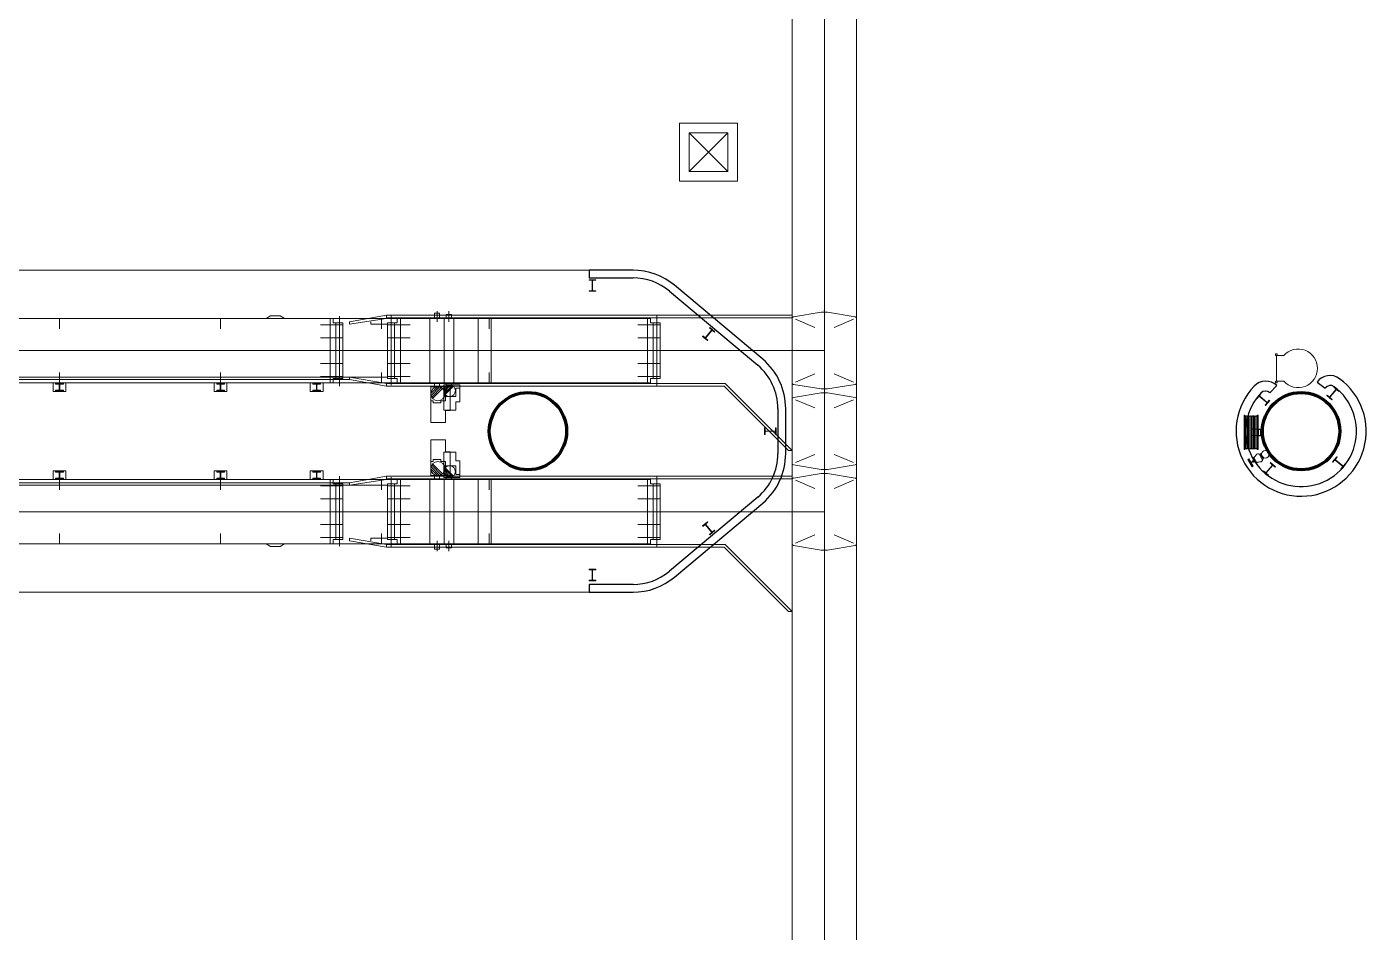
# Model space of a CAD drawing. Header units: metres. Extents: x 1807 to 3745, y 842 to 1968.
# Drawn here: x 3502.22 to 3523.01, y 1492.22 to 1506.28 of the extents above; entities that cross this region are included whole.
import ezdxf

# ---------------------------------------------------------------- set-up
doc = ezdxf.new("R2010")
doc.units = ezdxf.units.M
doc.header["$MEASUREMENT"] = 0
doc.linetypes.add('DGN1', pattern=[7.299439, 0, -7.299439])
doc.layers.add('Level 1', color=7, linetype='Continuous', lineweight=0)

msp = doc.modelspace()

# ---------------------------------------------------------------- linework, layer by layer
at = {"layer": 'Level 1', "color": 7, "linetype": 'Continuous', "lineweight": 0}
for p, q in [((3514.1, 1578.518), (3514.1, 1447.9)), ((3515.1, 1578.518), (3515.1, 1447.9)), ((3512.35, 1504.781), (3513.25, 1504.781)), ((3512.35, 1503.88), (3512.35, 1504.781)), ((3513.25, 1504.781), (3513.25, 1503.88)), ((3512.5, 1504.63), (3513.1, 1504.031)), ((3513.1, 1504.63), (3512.5, 1504.031)), ((3513.25, 1503.88), (3512.35, 1503.88)), ((3486.27, 1502.5), (3511.63, 1502.5)), ((3512.273, 1502.266), (3513.643, 1501.116)), ((3514.599, 1501.874), (3514.601, 1501.876)), ((3514.601, 1501.874), (3514.599, 1501.876)), ((3511.853, 1501.75), (3486.047, 1501.75)), ((3502.728, 1501.75), (3502.728, 1501.59)), ((3505.228, 1501.75), (3505.228, 1501.59)), ((3506.003, 1501.79), (3505.934, 1501.75)), ((3506.003, 1501.79), (3506.153, 1501.79)), ((3506.223, 1501.75), (3506.153, 1501.79)), ((3507.128, 1501.65), (3506.778, 1501.65)), ((3506.978, 1501.75), (3506.928, 1501.75)), ((3506.978, 1501.68), (3506.978, 1501.75)), ((3507.128, 1501.68), (3506.978, 1501.68)), ((3507.128, 1500.82), (3507.128, 1501.68)), ((3507.803, 1501.8), (3507.228, 1501.7)), ((3507.228, 1501.66), (3507.803, 1501.75)), ((3507.228, 1501.7), (3507.228, 1501.66)), ((3507.559, 1501.7), (3507.559, 1501.66)), ((3507.818, 1501.66), (3507.559, 1501.66)), ((3507.728, 1501.75), (3507.728, 1501.59)), ((3512, 1501.8), (3507.803, 1501.8)), ((3507.803, 1501.8), (3507.803, 1501.75)), ((3512, 1501.76), (3507.803, 1501.76)), ((3507.819, 1501.68), (3507.819, 1500.82)), ((3507.819, 1501.68), (3507.969, 1501.68)), ((3507.819, 1501.65), (3508.169, 1501.65)), ((3507.968, 1501.75), (3508.018, 1501.75)), ((3507.969, 1501.68), (3507.969, 1501.75)), ((3508.688, 1501.76), (3508.488, 1501.76)), ((3508.548, 1501.83), (3508.548, 1501.76)), ((3508.628, 1501.83), (3508.548, 1501.83)), ((3508.628, 1501.83), (3508.628, 1501.76)), ((3508.847, 1501.76), (3508.697, 1501.76)), ((3508.812, 1501.81), (3508.732, 1501.81)), ((3508.732, 1501.81), (3508.732, 1501.76)), ((3508.812, 1501.81), (3508.812, 1501.76)), ((3509.4, 1501.75), (3509.4, 1501.59)), ((3512.053, 1501.65), (3511.703, 1501.65)), ((3511.903, 1501.75), (3511.853, 1501.75)), ((3511.903, 1501.68), (3511.903, 1501.75)), ((3512.053, 1501.68), (3511.903, 1501.68)), ((3512, 1501.8), (3512.72, 1501.8)), ((3512, 1501.8), (3512, 1500.7)), ((3512, 1501.76), (3512.72, 1501.76)), ((3512.053, 1500.82), (3512.053, 1501.68)), ((3512.72, 1501.8), (3514.1, 1501.8)), ((3512.72, 1501.76), (3514.1, 1501.76)), ((3514.1, 1500.751), (3514.1, 1501.749)), ((3514.55, 1501.845), (3514.121, 1501.773)), ((3514.15, 1501.738), (3514.45, 1501.611)), ((3514.65, 1501.845), (3514.55, 1501.845)), ((3514.65, 1501.845), (3515.079, 1501.773)), ((3515.05, 1501.738), (3514.75, 1501.611)), ((3515.1, 1500.751), (3515.1, 1501.749)), ((3515.1, 1500.751), (3515.1, 1501.749)), ((3507.128, 1501.45), (3506.778, 1501.45)), ((3507.819, 1501.45), (3508.169, 1501.45)), ((3512.053, 1501.45), (3511.703, 1501.45)), ((3507.128, 1501.25), (3506.778, 1501.25)), ((3507.819, 1501.25), (3508.169, 1501.25)), ((3512.053, 1501.25), (3511.703, 1501.25)), ((3512.721, 1501.249), (3512.719, 1501.251)), ((3512.721, 1501.251), (3512.719, 1501.249)), ((3514.601, 1501.249), (3514.599, 1501.251)), ((3514.601, 1501.251), (3514.599, 1501.249)), ((3514.599, 1501.249), (3514.601, 1501.251)), ((3514.601, 1501.249), (3514.599, 1501.251)), ((3507.128, 1501.05), (3506.778, 1501.05)), ((3507.819, 1501.05), (3508.169, 1501.05)), ((3512.053, 1501.05), (3511.703, 1501.05)), ((3507.818, 1500.84), (3488.228, 1500.84)), ((3502.728, 1500.91), (3502.728, 1500.75)), ((3505.228, 1500.91), (3505.228, 1500.75)), ((3507.128, 1500.85), (3506.778, 1500.85)), ((3507.128, 1500.82), (3506.978, 1500.82)), ((3506.978, 1500.82), (3506.978, 1500.75)), ((3507.228, 1500.84), (3507.228, 1500.8)), ((3507.803, 1500.74), (3507.228, 1500.84)), ((3507.728, 1500.91), (3507.728, 1500.75)), ((3507.819, 1500.85), (3508.169, 1500.85)), ((3507.819, 1500.82), (3507.969, 1500.82)), ((3507.969, 1500.82), (3507.969, 1500.75)), ((3509.4, 1500.91), (3509.4, 1500.75)), ((3512.053, 1500.85), (3511.703, 1500.85)), ((3512.053, 1500.82), (3511.903, 1500.82)), ((3511.903, 1500.82), (3511.903, 1500.75)), ((3514.15, 1500.762), (3514.45, 1500.889)), ((3515.05, 1500.762), (3514.75, 1500.889)), ((3511.853, 1500.75), (3486.047, 1500.75)), ((3507.228, 1500.8), (3488.228, 1500.8)), ((3502.628, 1500.616), (3502.628, 1500.75)), ((3502.628, 1500.75), (3502.828, 1500.75)), ((3502.628, 1500.616), (3502.828, 1500.616)), ((3502.668, 1500.74), (3502.788, 1500.74)), ((3502.668, 1500.74), (3502.668, 1500.73)), ((3502.668, 1500.73), (3502.723, 1500.73)), ((3502.668, 1500.636), (3502.668, 1500.626)), ((3502.668, 1500.636), (3502.723, 1500.636)), ((3502.668, 1500.626), (3502.788, 1500.626)), ((3502.688, 1500.75), (3502.688, 1500.74)), ((3502.723, 1500.73), (3502.723, 1500.636)), ((3502.733, 1500.73), (3502.788, 1500.73)), ((3502.733, 1500.73), (3502.733, 1500.636)), ((3502.733, 1500.636), (3502.788, 1500.636)), ((3502.768, 1500.75), (3502.768, 1500.74)), ((3502.788, 1500.74), (3502.788, 1500.73)), ((3502.788, 1500.636), (3502.788, 1500.626)), ((3502.828, 1500.616), (3502.828, 1500.75)), ((3505.128, 1500.616), (3505.128, 1500.75)), ((3505.128, 1500.75), (3505.328, 1500.75)), ((3505.128, 1500.616), (3505.328, 1500.616)), ((3505.168, 1500.74), (3505.288, 1500.74)), ((3505.168, 1500.74), (3505.168, 1500.73)), ((3505.168, 1500.73), (3505.223, 1500.73)), ((3505.168, 1500.636), (3505.168, 1500.626)), ((3505.168, 1500.636), (3505.223, 1500.636)), ((3505.168, 1500.626), (3505.288, 1500.626)), ((3505.188, 1500.75), (3505.188, 1500.74)), ((3505.223, 1500.73), (3505.223, 1500.636)), ((3505.233, 1500.73), (3505.288, 1500.73)), ((3505.233, 1500.73), (3505.233, 1500.636)), ((3505.233, 1500.636), (3505.288, 1500.636)), ((3505.268, 1500.75), (3505.268, 1500.74)), ((3505.288, 1500.74), (3505.288, 1500.73)), ((3505.288, 1500.636), (3505.288, 1500.626)), ((3505.328, 1500.616), (3505.328, 1500.75)), ((3506.62, 1500.616), (3506.62, 1500.75)), ((3506.62, 1500.75), (3506.82, 1500.75)), ((3506.62, 1500.616), (3506.82, 1500.616)), ((3506.66, 1500.74), (3506.78, 1500.74)), ((3506.66, 1500.74), (3506.66, 1500.73)), ((3506.66, 1500.73), (3506.715, 1500.73)), ((3506.66, 1500.636), (3506.66, 1500.626)), ((3506.66, 1500.636), (3506.715, 1500.636)), ((3506.66, 1500.626), (3506.78, 1500.626)), ((3506.68, 1500.75), (3506.68, 1500.74)), ((3506.715, 1500.73), (3506.715, 1500.636)), ((3506.725, 1500.73), (3506.78, 1500.73)), ((3506.725, 1500.73), (3506.725, 1500.636)), ((3506.725, 1500.636), (3506.78, 1500.636)), ((3506.76, 1500.75), (3506.76, 1500.74)), ((3506.78, 1500.74), (3506.78, 1500.73)), ((3506.78, 1500.636), (3506.78, 1500.626)), ((3506.82, 1500.616), (3506.82, 1500.75)), ((3506.978, 1500.75), (3506.928, 1500.75)), ((3507.228, 1500.8), (3507.803, 1500.7)), ((3512, 1500.74), (3507.803, 1500.74)), ((3507.803, 1500.74), (3507.803, 1500.7)), ((3512, 1500.7), (3507.803, 1500.7)), ((3507.968, 1500.75), (3508.018, 1500.75)), ((3508.688, 1500.74), (3508.488, 1500.74)), ((3508.492, 1500.69), (3508.492, 1500.472)), ((3508.492, 1500.69), (3508.792, 1500.69)), ((3508.493, 1500.587), (3508.596, 1500.69)), ((3508.496, 1500.554), (3508.628, 1500.687)), ((3508.506, 1500.529), (3508.654, 1500.677)), ((3508.52, 1500.508), (3508.675, 1500.662)), ((3508.548, 1500.74), (3508.548, 1500.69)), ((3508.628, 1500.74), (3508.628, 1500.69)), ((3508.692, 1500.72), (3508.692, 1500.538)), ((3508.692, 1500.72), (3508.942, 1500.72)), ((3508.692, 1500.633), (3508.779, 1500.72)), ((3508.695, 1500.607), (3508.805, 1500.717)), ((3508.847, 1500.74), (3508.697, 1500.74)), ((3508.703, 1500.585), (3508.827, 1500.709)), ((3508.715, 1500.568), (3508.844, 1500.697)), ((3508.72, 1500.63), (3508.792, 1500.63)), ((3508.72, 1500.63), (3508.72, 1500.472)), ((3508.732, 1500.74), (3508.732, 1500.72)), ((3508.792, 1500.69), (3508.792, 1500.63)), ((3508.812, 1500.74), (3508.812, 1500.72)), ((3508.882, 1500.67), (3508.942, 1500.67)), ((3508.882, 1500.67), (3508.882, 1500.538)), ((3508.942, 1500.72), (3508.942, 1500.67)), ((3511.903, 1500.75), (3511.853, 1500.75)), ((3512, 1500.74), (3512.72, 1500.74)), ((3512, 1500.7), (3512.72, 1500.7)), ((3512.72, 1500.74), (3513.06, 1500.74)), ((3512.72, 1500.7), (3513.043, 1500.7)), ((3513.043, 1500.7), (3514.043, 1499.7)), ((3513.06, 1500.74), (3514.1, 1499.7)), ((3514.55, 1500.655), (3514.121, 1500.726)), ((3514.65, 1500.655), (3514.55, 1500.655)), ((3514.599, 1500.624), (3514.601, 1500.626)), ((3514.601, 1500.624), (3514.599, 1500.626)), ((3514.65, 1500.655), (3515.079, 1500.726)), ((3508.492, 1500.472), (3508.528, 1500.472)), ((3508.528, 1500.472), (3508.528, 1500.442)), ((3508.528, 1500.442), (3508.649, 1500.442)), ((3508.648, 1500.472), (3508.648, 1500.442)), ((3508.648, 1500.472), (3508.72, 1500.472)), ((3508.692, 1500.538), (3508.882, 1500.538)), ((3514.1, 1499.501), (3514.1, 1500.499)), ((3514.55, 1500.595), (3514.121, 1500.523)), ((3514.15, 1500.488), (3514.45, 1500.361)), ((3514.65, 1500.595), (3514.55, 1500.595)), ((3514.65, 1500.595), (3515.079, 1500.523)), ((3515.05, 1500.488), (3514.75, 1500.361)), ((3515.1, 1499.501), (3515.1, 1500.499)), ((3515.1, 1499.501), (3515.1, 1500.499)), ((3514, 1500.35), (3514, 1499.65)), ((3521.13, 1499.736), (3521.13, 1500.226)), ((3521.149, 1499.736), (3521.149, 1500.226)), ((3521.167, 1499.736), (3521.167, 1500.226)), ((3521.186, 1499.736), (3521.186, 1500.226)), ((3521.204, 1499.736), (3521.204, 1500.226)), ((3521.223, 1499.736), (3521.223, 1500.226)), ((3521.241, 1499.739), (3521.241, 1500.226)), ((3521.241, 1499.739), (3521.241, 1500.226)), ((3521.26, 1499.736), (3521.26, 1500.226)), ((3521.278, 1499.736), (3521.278, 1500.226)), ((3521.297, 1499.736), (3521.297, 1500.226)), ((3521.316, 1499.736), (3521.316, 1500.226)), ((3514.599, 1499.999), (3514.601, 1500.001)), ((3514.601, 1499.999), (3514.599, 1500.001)), ((3514.043, 1499.7), (3514.1, 1499.7)), ((3514.15, 1499.512), (3514.45, 1499.639)), ((3515.05, 1499.512), (3514.75, 1499.639)), ((3521.189, 1499.572), (3521.172, 1499.562)), ((3521.257, 1499.455), (3521.189, 1499.572)), ((3521.266, 1499.593), (3521.257, 1499.588)), ((3521.257, 1499.588), (3521.305, 1499.506)), ((3521.314, 1499.511), (3521.266, 1499.593)), ((3521.353, 1499.643), (3521.366, 1499.65)), ((3521.367, 1499.618), (3521.38, 1499.625)), ((3521.372, 1499.644), (3521.387, 1499.652)), ((3521.386, 1499.586), (3521.399, 1499.593)), ((3521.425, 1499.585), (3521.411, 1499.577)), ((3502.628, 1499.384), (3502.628, 1499.25)), ((3502.628, 1499.384), (3502.828, 1499.384)), ((3502.668, 1499.374), (3502.788, 1499.374)), ((3502.668, 1499.364), (3502.668, 1499.374)), ((3502.668, 1499.364), (3502.723, 1499.364)), ((3502.723, 1499.27), (3502.723, 1499.364)), ((3502.733, 1499.364), (3502.788, 1499.364)), ((3502.733, 1499.27), (3502.733, 1499.364)), ((3502.788, 1499.364), (3502.788, 1499.374)), ((3502.828, 1499.384), (3502.828, 1499.25)), ((3505.128, 1499.384), (3505.128, 1499.25)), ((3505.128, 1499.384), (3505.328, 1499.384)), ((3505.168, 1499.374), (3505.288, 1499.374)), ((3505.168, 1499.364), (3505.168, 1499.374)), ((3505.168, 1499.364), (3505.223, 1499.364)), ((3505.223, 1499.27), (3505.223, 1499.364)), ((3505.233, 1499.364), (3505.288, 1499.364)), ((3505.233, 1499.27), (3505.233, 1499.364)), ((3505.288, 1499.364), (3505.288, 1499.374)), ((3505.328, 1499.384), (3505.328, 1499.25)), ((3506.62, 1499.384), (3506.62, 1499.25)), ((3506.62, 1499.384), (3506.82, 1499.384)), ((3506.66, 1499.374), (3506.78, 1499.374)), ((3506.66, 1499.364), (3506.66, 1499.374)), ((3506.66, 1499.364), (3506.715, 1499.364)), ((3506.715, 1499.27), (3506.715, 1499.364)), ((3506.725, 1499.364), (3506.78, 1499.364)), ((3506.725, 1499.27), (3506.725, 1499.364)), ((3506.78, 1499.364), (3506.78, 1499.374)), ((3506.82, 1499.384), (3506.82, 1499.25)), ((3508.492, 1499.528), (3508.528, 1499.528)), ((3508.492, 1499.31), (3508.492, 1499.528)), ((3508.493, 1499.413), (3508.596, 1499.31)), ((3508.496, 1499.446), (3508.628, 1499.313)), ((3508.506, 1499.471), (3508.654, 1499.323)), ((3508.52, 1499.492), (3508.675, 1499.337)), ((3508.528, 1499.558), (3508.649, 1499.558)), ((3508.528, 1499.528), (3508.528, 1499.558)), ((3508.648, 1499.528), (3508.648, 1499.558)), ((3508.648, 1499.528), (3508.72, 1499.528)), ((3508.692, 1499.462), (3508.882, 1499.462)), ((3508.692, 1499.28), (3508.692, 1499.462)), ((3508.692, 1499.366), (3508.779, 1499.28)), ((3508.695, 1499.393), (3508.805, 1499.283)), ((3508.703, 1499.414), (3508.827, 1499.291)), ((3508.715, 1499.432), (3508.844, 1499.303)), ((3508.72, 1499.37), (3508.72, 1499.528)), ((3508.72, 1499.37), (3508.792, 1499.37)), ((3508.792, 1499.31), (3508.792, 1499.37)), ((3508.882, 1499.33), (3508.882, 1499.462)), ((3514.55, 1499.405), (3514.121, 1499.476)), ((3514.65, 1499.405), (3514.55, 1499.405)), ((3514.599, 1499.374), (3514.601, 1499.376)), ((3514.601, 1499.374), (3514.599, 1499.376)), ((3514.65, 1499.405), (3515.079, 1499.476)), ((3521.172, 1499.562), (3521.24, 1499.445)), ((3521.25, 1499.537), (3521.219, 1499.52)), ((3521.219, 1499.52), (3521.227, 1499.507)), ((3521.227, 1499.507), (3521.257, 1499.524)), ((3521.24, 1499.445), (3521.257, 1499.455)), ((3521.25, 1499.537), (3521.248, 1499.541)), ((3521.257, 1499.524), (3521.25, 1499.537)), ((3521.259, 1499.521), (3521.257, 1499.524)), ((3521.27, 1499.566), (3521.262, 1499.562)), ((3521.266, 1499.55), (3521.276, 1499.556)), ((3521.292, 1499.527), (3521.27, 1499.566)), ((3521.276, 1499.532), (3521.286, 1499.538)), ((3521.282, 1499.521), (3521.292, 1499.527)), ((3521.305, 1499.506), (3521.314, 1499.511)), ((3521.413, 1499.568), (3521.4, 1499.561)), ((3521.413, 1499.569), (3521.413, 1499.568)), ((3511.853, 1499.25), (3487.489, 1499.25)), ((3507.228, 1499.2), (3488.228, 1499.2)), ((3507.818, 1499.16), (3488.228, 1499.16)), ((3502.628, 1499.25), (3502.828, 1499.25)), ((3502.668, 1499.27), (3502.723, 1499.27)), ((3502.668, 1499.26), (3502.668, 1499.27)), ((3502.668, 1499.26), (3502.788, 1499.26)), ((3502.688, 1499.25), (3502.688, 1499.26)), ((3502.728, 1499.09), (3502.728, 1499.25)), ((3502.733, 1499.27), (3502.788, 1499.27)), ((3502.768, 1499.25), (3502.768, 1499.26)), ((3502.788, 1499.26), (3502.788, 1499.27)), ((3505.128, 1499.25), (3505.328, 1499.25)), ((3505.168, 1499.27), (3505.223, 1499.27)), ((3505.168, 1499.26), (3505.168, 1499.27)), ((3505.168, 1499.26), (3505.288, 1499.26)), ((3505.188, 1499.25), (3505.188, 1499.26)), ((3505.228, 1499.09), (3505.228, 1499.25)), ((3505.233, 1499.27), (3505.288, 1499.27)), ((3505.268, 1499.25), (3505.268, 1499.26)), ((3505.288, 1499.26), (3505.288, 1499.27)), ((3506.62, 1499.25), (3506.82, 1499.25)), ((3506.66, 1499.27), (3506.715, 1499.27)), ((3506.66, 1499.26), (3506.66, 1499.27)), ((3506.66, 1499.26), (3506.78, 1499.26)), ((3506.68, 1499.25), (3506.68, 1499.26)), ((3506.725, 1499.27), (3506.78, 1499.27)), ((3506.76, 1499.25), (3506.76, 1499.26)), ((3506.78, 1499.26), (3506.78, 1499.27)), ((3506.978, 1499.25), (3506.928, 1499.25)), ((3506.978, 1499.18), (3506.978, 1499.25)), ((3507.128, 1499.18), (3506.978, 1499.18)), ((3507.128, 1499.18), (3507.128, 1498.32)), ((3507.803, 1499.3), (3507.228, 1499.2)), ((3507.228, 1499.16), (3507.803, 1499.25)), ((3507.228, 1499.2), (3507.228, 1499.16)), ((3507.728, 1499.09), (3507.728, 1499.25)), ((3512, 1499.3), (3507.803, 1499.3)), ((3507.803, 1499.3), (3507.803, 1499.25)), ((3512, 1499.26), (3507.803, 1499.26)), ((3507.819, 1498.32), (3507.819, 1499.18)), ((3507.819, 1499.18), (3507.969, 1499.18)), ((3507.968, 1499.25), (3508.018, 1499.25)), ((3507.969, 1499.18), (3507.969, 1499.25)), ((3508.688, 1499.26), (3508.488, 1499.26)), ((3508.492, 1499.31), (3508.792, 1499.31)), ((3508.548, 1499.26), (3508.548, 1499.31)), ((3508.628, 1499.26), (3508.628, 1499.31)), ((3508.692, 1499.28), (3508.942, 1499.28)), ((3508.847, 1499.26), (3508.697, 1499.26)), ((3508.732, 1499.26), (3508.732, 1499.28)), ((3508.812, 1499.26), (3508.812, 1499.28)), ((3508.882, 1499.33), (3508.942, 1499.33)), ((3508.942, 1499.28), (3508.942, 1499.33)), ((3509.4, 1499.25), (3509.4, 1499.09)), ((3511.903, 1499.25), (3511.853, 1499.25)), ((3511.903, 1499.18), (3511.903, 1499.25)), ((3512.053, 1499.18), (3511.903, 1499.18)), ((3512, 1499.3), (3512.72, 1499.3)), ((3512, 1499.3), (3512, 1498.2)), ((3512, 1499.26), (3512.72, 1499.26)), ((3512.053, 1499.18), (3512.053, 1498.32)), ((3512.72, 1499.3), (3514.1, 1499.3)), ((3512.72, 1499.26), (3514.1, 1499.26)), ((3514.1, 1498.251), (3514.1, 1499.249)), ((3514.55, 1499.345), (3514.121, 1499.273)), ((3514.15, 1499.238), (3514.45, 1499.111)), ((3514.65, 1499.345), (3514.55, 1499.345)), ((3514.65, 1499.345), (3515.079, 1499.273)), ((3515.05, 1499.238), (3514.75, 1499.111)), ((3515.1, 1498.251), (3515.1, 1499.249)), ((3515.1, 1498.251), (3515.1, 1499.249)), ((3507.128, 1499.15), (3506.778, 1499.15)), ((3507.128, 1498.95), (3506.778, 1498.95)), ((3507.819, 1499.15), (3508.169, 1499.15)), ((3507.819, 1498.95), (3508.169, 1498.95)), ((3512.053, 1499.15), (3511.703, 1499.15)), ((3512.053, 1498.95), (3511.703, 1498.95)), ((3507.128, 1498.75), (3506.778, 1498.75)), ((3507.819, 1498.75), (3508.169, 1498.75)), ((3512.053, 1498.75), (3511.703, 1498.75)), ((3513.643, 1498.884), (3512.273, 1497.734)), ((3512.721, 1498.749), (3512.719, 1498.751)), ((3512.721, 1498.751), (3512.719, 1498.749)), ((3514.601, 1498.749), (3514.599, 1498.751)), ((3514.601, 1498.751), (3514.599, 1498.749)), ((3514.599, 1498.749), (3514.601, 1498.751)), ((3514.601, 1498.749), (3514.599, 1498.751)), ((3507.128, 1498.55), (3506.778, 1498.55)), ((3507.819, 1498.55), (3508.169, 1498.55)), ((3512.053, 1498.55), (3511.703, 1498.55)), ((3502.728, 1498.25), (3502.728, 1498.41)), ((3505.228, 1498.25), (3505.228, 1498.41)), ((3507.128, 1498.35), (3506.778, 1498.35)), ((3507.228, 1498.34), (3507.228, 1498.3)), ((3507.803, 1498.24), (3507.228, 1498.34)), ((3507.559, 1498.3), (3507.559, 1498.34)), ((3507.818, 1498.34), (3507.559, 1498.34)), ((3507.728, 1498.25), (3507.728, 1498.41)), ((3507.819, 1498.35), (3508.169, 1498.35)), ((3509.4, 1498.41), (3509.4, 1498.25)), ((3512.053, 1498.35), (3511.703, 1498.35)), ((3514.15, 1498.262), (3514.45, 1498.389)), ((3515.05, 1498.262), (3514.75, 1498.389)), ((3511.853, 1498.25), (3486.047, 1498.25)), ((3506.003, 1498.21), (3505.934, 1498.25)), ((3506.003, 1498.21), (3506.153, 1498.21)), ((3506.223, 1498.25), (3506.153, 1498.21)), ((3506.978, 1498.25), (3506.928, 1498.25)), ((3507.128, 1498.32), (3506.978, 1498.32)), ((3506.978, 1498.32), (3506.978, 1498.25)), ((3507.228, 1498.3), (3507.803, 1498.2)), ((3512, 1498.24), (3507.803, 1498.24)), ((3507.803, 1498.24), (3507.803, 1498.2)), ((3512, 1498.2), (3507.803, 1498.2)), ((3507.819, 1498.32), (3507.969, 1498.32)), ((3507.968, 1498.25), (3508.018, 1498.25)), ((3507.969, 1498.32), (3507.969, 1498.25)), ((3508.688, 1498.24), (3508.488, 1498.24)), ((3508.548, 1498.17), (3508.548, 1498.24)), ((3508.628, 1498.17), (3508.548, 1498.17)), ((3508.628, 1498.17), (3508.628, 1498.24)), ((3508.847, 1498.24), (3508.697, 1498.24)), ((3508.732, 1498.19), (3508.732, 1498.24)), ((3508.812, 1498.19), (3508.732, 1498.19)), ((3508.812, 1498.19), (3508.812, 1498.24)), ((3511.903, 1498.25), (3511.853, 1498.25)), ((3512.053, 1498.32), (3511.903, 1498.32)), ((3511.903, 1498.32), (3511.903, 1498.25)), ((3512, 1498.24), (3512.72, 1498.24)), ((3512, 1498.2), (3512.72, 1498.2)), ((3512.72, 1498.24), (3513.06, 1498.24)), ((3512.72, 1498.2), (3513.043, 1498.2)), ((3513.043, 1498.2), (3514.043, 1497.2)), ((3513.06, 1498.24), (3514.1, 1497.2)), ((3514.55, 1498.155), (3514.121, 1498.226)), ((3514.65, 1498.155), (3514.55, 1498.155)), ((3514.65, 1498.155), (3515.079, 1498.226)), ((3511.63, 1497.5), (3486.27, 1497.5)), ((3514.043, 1497.2), (3514.1, 1497.2))]:
    msp.add_line(p, q, dxfattribs=at)
at = {"layer": 'Level 1', "color": 7, "linetype": 'Continuous', "lineweight": 0, "ltscale": 4}
for p, q in [((3514.6, 1578.518), (3514.6, 1447.9)), ((3508.588, 1501.7), (3508.588, 1501.864)), ((3508.772, 1501.7), (3508.772, 1501.864)), ((3506.928, 1500.75), (3506.928, 1501.75)), ((3507.018, 1500.82), (3507.018, 1501.68)), ((3507.073, 1500.7), (3507.073, 1501.785)), ((3507.874, 1501.8), (3507.874, 1500.715)), ((3507.929, 1501.68), (3507.929, 1500.82)), ((3508.019, 1501.75), (3508.019, 1500.75)), ((3508.475, 1501.75), (3508.475, 1500.75)), ((3508.697, 1501.75), (3508.697, 1500.75)), ((3508.701, 1501.75), (3508.701, 1500.75)), ((3508.847, 1501.75), (3508.847, 1500.75)), ((3509.228, 1501.75), (3509.228, 1500.75)), ((3509.428, 1501.75), (3509.428, 1500.75)), ((3511.853, 1500.75), (3511.853, 1501.75)), ((3511.943, 1500.82), (3511.943, 1501.68)), ((3511.998, 1500.7), (3511.998, 1501.785)), ((3485.18, 1501.25), (3512.72, 1501.25)), ((3514.6, 1501.25), (3512.72, 1501.25)), ((3508.792, 1500.63), (3508.792, 1500.322)), ((3508.942, 1500.67), (3508.942, 1500.458)), ((3508.492, 1500.134), (3508.492, 1500.472)), ((3508.692, 1500.326), (3508.692, 1500.538)), ((3508.882, 1500.458), (3508.882, 1500.326)), ((3508.882, 1500.458), (3508.942, 1500.458)), ((3508.882, 1500.326), (3508.692, 1500.326)), ((3508.72, 1500.322), (3508.72, 1500.134)), ((3508.72, 1500.322), (3508.792, 1500.322)), ((3508.72, 1500.134), (3508.492, 1500.134)), ((3508.492, 1499.866), (3508.492, 1499.528)), ((3508.72, 1499.866), (3508.492, 1499.866)), ((3508.72, 1499.678), (3508.72, 1499.866)), ((3508.692, 1499.674), (3508.692, 1499.462)), ((3508.882, 1499.674), (3508.692, 1499.674)), ((3508.72, 1499.678), (3508.792, 1499.678)), ((3508.792, 1499.37), (3508.792, 1499.678)), ((3508.882, 1499.542), (3508.882, 1499.674)), ((3508.882, 1499.542), (3508.942, 1499.542)), ((3508.942, 1499.33), (3508.942, 1499.542)), ((3506.928, 1499.25), (3506.928, 1498.25)), ((3507.018, 1499.18), (3507.018, 1498.32)), ((3507.073, 1499.3), (3507.073, 1498.215)), ((3507.874, 1498.2), (3507.874, 1499.285)), ((3507.929, 1498.32), (3507.929, 1499.18)), ((3508.019, 1498.25), (3508.019, 1499.25)), ((3508.475, 1498.25), (3508.475, 1499.25)), ((3508.697, 1498.25), (3508.697, 1499.25)), ((3508.701, 1498.25), (3508.701, 1499.25)), ((3508.847, 1498.25), (3508.847, 1499.25)), ((3509.228, 1499.25), (3509.228, 1498.25)), ((3509.428, 1499.25), (3509.428, 1498.25)), ((3511.853, 1499.25), (3511.853, 1498.25)), ((3511.943, 1499.18), (3511.943, 1498.32)), ((3511.998, 1499.3), (3511.998, 1498.215)), ((3485.18, 1498.75), (3512.72, 1498.75)), ((3514.6, 1498.75), (3512.72, 1498.75)), ((3508.588, 1498.3), (3508.588, 1498.136)), ((3508.772, 1498.3), (3508.772, 1498.136))]:
    msp.add_line(p, q, dxfattribs=at)
at = {"layer": 'Level 1', "color": 7, "linetype": 'Continuous', "lineweight": 13}
for p, q in [((3512.5, 1504.63), (3513.1, 1504.63)), ((3512.5, 1504.031), (3512.5, 1504.63)), ((3513.1, 1504.63), (3513.1, 1504.031)), ((3513.1, 1504.031), (3512.5, 1504.031)), ((3510.95, 1502.35), (3511.051, 1502.35)), ((3510.95, 1502.342), (3510.95, 1502.35)), ((3510.991, 1502.342), (3510.95, 1502.342)), ((3510.998, 1502.188), (3510.998, 1502.334)), ((3511.003, 1502.334), (3511.003, 1502.188)), ((3511.051, 1502.342), (3511.01, 1502.342)), ((3511.051, 1502.35), (3511.051, 1502.342)), ((3510.95, 1502.172), (3510.95, 1502.18)), ((3510.95, 1502.18), (3510.991, 1502.18)), ((3511.051, 1502.172), (3510.95, 1502.172)), ((3511.01, 1502.18), (3511.051, 1502.18)), ((3511.051, 1502.18), (3511.051, 1502.172)), ((3512.708, 1501.472), (3512.713, 1501.479)), ((3512.786, 1501.407), (3512.708, 1501.472)), ((3512.713, 1501.479), (3512.745, 1501.452)), ((3512.755, 1501.453), (3512.85, 1501.566)), ((3512.853, 1501.563), (3512.759, 1501.45)), ((3512.817, 1501.603), (3512.823, 1501.609)), ((3512.849, 1501.576), (3512.817, 1501.603)), ((3512.823, 1501.609), (3512.9, 1501.543)), ((3512.895, 1501.537), (3512.864, 1501.564)), ((3512.9, 1501.543), (3512.895, 1501.537)), ((3512.76, 1501.439), (3512.791, 1501.413)), ((3512.791, 1501.413), (3512.786, 1501.407)), ((3521.605, 1501.175), (3521.605, 1501.2)), ((3521.605, 1501.2), (3521.63, 1501.2)), ((3521.63, 1501.175), (3521.605, 1501.175)), ((3521.617, 1500.775), (3521.617, 1501.175)), ((3521.617, 1501.175), (3521.731, 1501.175)), ((3521.63, 1501.2), (3521.63, 1501.175)), ((3521.605, 1500.775), (3521.605, 1500.75)), ((3521.63, 1500.775), (3521.605, 1500.775)), ((3521.605, 1500.75), (3521.63, 1500.75)), ((3521.731, 1500.775), (3521.617, 1500.775)), ((3521.63, 1500.75), (3521.63, 1500.775)), ((3522.54, 1500.646), (3522.446, 1500.534)), ((3522.45, 1500.531), (3522.544, 1500.643)), ((3522.513, 1500.689), (3522.508, 1500.683)), ((3522.508, 1500.683), (3522.539, 1500.657)), ((3522.591, 1500.624), (3522.513, 1500.689)), ((3522.555, 1500.644), (3522.586, 1500.618)), ((3522.586, 1500.618), (3522.591, 1500.624)), ((3521.376, 1500.591), (3521.311, 1500.513)), ((3521.311, 1500.513), (3521.317, 1500.508)), ((3521.317, 1500.508), (3521.343, 1500.539)), ((3521.354, 1500.54), (3521.466, 1500.446)), ((3521.356, 1500.555), (3521.382, 1500.586)), ((3521.469, 1500.45), (3521.357, 1500.544)), ((3521.382, 1500.586), (3521.376, 1500.591)), ((3521.467, 1500.435), (3521.441, 1500.404)), ((3521.441, 1500.404), (3521.447, 1500.399)), ((3521.447, 1500.399), (3521.512, 1500.477)), ((3521.506, 1500.482), (3521.48, 1500.45)), ((3521.512, 1500.477), (3521.506, 1500.482)), ((3522.404, 1500.559), (3522.399, 1500.553)), ((3522.399, 1500.553), (3522.477, 1500.488)), ((3522.435, 1500.533), (3522.404, 1500.559)), ((3522.482, 1500.494), (3522.45, 1500.52)), ((3522.477, 1500.488), (3522.482, 1500.494)), ((3521.114, 1499.716), (3521.114, 1500.246)), ((3521.114, 1500.246), (3521.129, 1500.246)), ((3521.129, 1500.246), (3521.129, 1499.716)), ((3521.319, 1499.716), (3521.319, 1500.246)), ((3521.319, 1500.246), (3521.333, 1500.246)), ((3521.333, 1500.246), (3521.333, 1499.716)), ((3513.672, 1499.949), (3513.672, 1500.051)), ((3513.672, 1500.051), (3513.68, 1500.051)), ((3513.68, 1500.051), (3513.68, 1500.01)), ((3513.68, 1499.99), (3513.68, 1499.949)), ((3513.688, 1500.002), (3513.834, 1500.002)), ((3513.834, 1499.998), (3513.688, 1499.998)), ((3513.842, 1500.01), (3513.842, 1500.051)), ((3513.842, 1500.051), (3513.85, 1500.051)), ((3513.842, 1499.949), (3513.842, 1499.99)), ((3513.85, 1500.051), (3513.85, 1499.949)), ((3513.68, 1499.949), (3513.672, 1499.949)), ((3513.85, 1499.949), (3513.842, 1499.949)), ((3521.129, 1499.716), (3521.114, 1499.716)), ((3521.333, 1499.716), (3521.319, 1499.716)), ((3522.553, 1499.601), (3522.488, 1499.523)), ((3522.533, 1499.565), (3522.559, 1499.596)), ((3522.559, 1499.596), (3522.553, 1499.601)), ((3521.414, 1499.382), (3521.409, 1499.376)), ((3521.409, 1499.376), (3521.487, 1499.311)), ((3521.445, 1499.356), (3521.414, 1499.382)), ((3521.55, 1499.469), (3521.456, 1499.357)), ((3521.46, 1499.354), (3521.554, 1499.466)), ((3521.523, 1499.512), (3521.518, 1499.506)), ((3521.518, 1499.506), (3521.55, 1499.48)), ((3521.601, 1499.447), (3521.523, 1499.512)), ((3521.565, 1499.467), (3521.596, 1499.441)), ((3521.596, 1499.441), (3521.601, 1499.447)), ((3522.488, 1499.523), (3522.494, 1499.518)), ((3522.494, 1499.518), (3522.52, 1499.55)), ((3522.531, 1499.55), (3522.643, 1499.456)), ((3522.646, 1499.46), (3522.534, 1499.554)), ((3522.644, 1499.445), (3522.618, 1499.414)), ((3522.618, 1499.414), (3522.624, 1499.409)), ((3522.624, 1499.409), (3522.689, 1499.487)), ((3522.683, 1499.492), (3522.657, 1499.461)), ((3522.689, 1499.487), (3522.683, 1499.492)), ((3521.492, 1499.317), (3521.461, 1499.343)), ((3521.487, 1499.311), (3521.492, 1499.317)), ((3512.786, 1498.593), (3512.708, 1498.528)), ((3512.713, 1498.521), (3512.745, 1498.548)), ((3512.755, 1498.547), (3512.85, 1498.434)), ((3512.853, 1498.437), (3512.759, 1498.55)), ((3512.76, 1498.561), (3512.791, 1498.587)), ((3512.791, 1498.587), (3512.786, 1498.593)), ((3512.708, 1498.528), (3512.713, 1498.521)), ((3512.849, 1498.424), (3512.817, 1498.397)), ((3512.817, 1498.397), (3512.823, 1498.391)), ((3512.823, 1498.391), (3512.9, 1498.457)), ((3512.895, 1498.463), (3512.864, 1498.436)), ((3512.9, 1498.457), (3512.895, 1498.463)), ((3510.95, 1497.848), (3510.95, 1497.856)), ((3510.95, 1497.856), (3511.051, 1497.856)), ((3510.991, 1497.848), (3510.95, 1497.848)), ((3510.998, 1497.693), (3510.998, 1497.84)), ((3511.003, 1497.84), (3511.003, 1497.693)), ((3511.051, 1497.848), (3511.011, 1497.848)), ((3511.051, 1497.856), (3511.051, 1497.848)), ((3510.95, 1497.678), (3510.95, 1497.686)), ((3510.95, 1497.686), (3510.991, 1497.686)), ((3511.051, 1497.678), (3510.95, 1497.678)), ((3511.011, 1497.686), (3511.051, 1497.686)), ((3511.051, 1497.686), (3511.051, 1497.678))]:
    msp.add_line(p, q, dxfattribs=at)
at = {"layer": 'Level 1', "color": 7, "linetype": 'Continuous', "lineweight": 30}
for p, q in [((3511.63, 1502.5), (3510.95, 1502.5)), ((3510.95, 1502.5), (3510.95, 1502.38)), ((3510.95, 1502.38), (3511.63, 1502.38)), ((3512.196, 1502.174), (3513.566, 1501.024)), ((3513.643, 1501.116), (3512.273, 1502.266)), ((3521.624, 1500.708), (3521.515, 1500.594)), ((3521.624, 1500.708), (3521.515, 1500.594)), ((3522.248, 1500.763), (3522.374, 1500.669)), ((3513.88, 1500.35), (3513.88, 1499.65)), ((3514, 1499.65), (3514, 1500.35)), ((3521.34, 1499.93), (3521.34, 1500.032)), ((3521.34, 1500.032), (3521.369, 1500.032)), ((3521.369, 1500.032), (3521.369, 1499.93)), ((3521.369, 1499.93), (3521.34, 1499.93)), ((3513.566, 1498.976), (3512.196, 1497.826)), ((3512.273, 1497.734), (3513.643, 1498.884)), ((3511.63, 1497.62), (3510.95, 1497.62)), ((3510.95, 1497.62), (3510.95, 1497.5)), ((3510.95, 1497.5), (3511.63, 1497.5))]:
    msp.add_line(p, q, dxfattribs=at)
at = {"layer": 'Level 1', "color": 7, "linetype": 'DGN1', "lineweight": 0}
for p, q in [((3521.339, 1500.029), (3521.132, 1500.029)), ((3521.339, 1499.933), (3521.132, 1499.933))]:
    msp.add_line(p, q, dxfattribs=at)
at = {"layer": 'Level 1', "color": 7, "linetype": 'Continuous', "lineweight": 0}
for centre, radius in [((3508.602, 1500.581), 0.109), ((3508.783, 1500.629), 0.091), ((3508.602, 1499.419), 0.109), ((3508.783, 1499.371), 0.091)]:
    msp.add_circle(centre, radius, dxfattribs=at)
at = {"layer": 'Level 1', "color": 7, "linetype": 'Continuous', "lineweight": 70}
for centre in [(3510, 1500), (3522, 1500)]:
    msp.add_circle(centre, 0.6, dxfattribs=at)
at = {"layer": 'Level 1', "color": 7, "linetype": 'Continuous', "lineweight": 13}
msp.add_circle((3521.446, 1499.642), 0.06, dxfattribs=at)
at = {"layer": 'Level 1', "color": 7, "linetype": 'Continuous', "lineweight": 0}
for centre, radius, start, end in [((3511.63, 1501.5), 1, 49.9895, 90), ((3514.125, 1501.749), 0.025, 99.4622, 180), ((3515.075, 1501.749), 0.025, 0, 80.5378), ((3513, 1500.35), 1, 0, 49.9899), ((3514.125, 1500.751), 0.025, 180, 260.5376), ((3515.075, 1500.751), 0.025, 279.4624, 0), ((3514.125, 1500.499), 0.025, 99.4622, 180), ((3515.075, 1500.499), 0.025, 0, 80.5378), ((3513, 1499.65), 1, 310.0105, 0), ((3521.23, 1499.664), 0.0799, 297.2159, 337.4014), ((3521.332, 1499.616), 0.0339, 53.2427, 148.8427), ((3521.392, 1499.649), 0.04, 188.767, 231.233), ((3521.341, 1499.619), 0.04, 8.767, 51.233), ((3521.435, 1499.636), 0.0701, 194.7036, 225.2964), ((3521.331, 1499.575), 0.0701, 14.7036, 45.2964), ((3521.425, 1499.592), 0.04, 188.767, 231.233), ((3521.374, 1499.562), 0.04, 8.767, 51.233), ((3514.125, 1499.501), 0.025, 180, 260.5376), ((3515.075, 1499.501), 0.025, 279.4624, 0), ((3521.238, 1499.559), 0.0205, 299.2613, 350.134), ((3521.264, 1499.556), 0.00618, 106.1244, 286.1244), ((3521.27, 1499.503), 0.0205, 69.866, 120.7387), ((3521.277, 1499.544), 0.0127, 154.4192, 265.5808), ((3521.28, 1499.527), 0.00618, 133.8756, 286.1244), ((3521.357, 1499.443), 0.0799, 82.5986, 122.7841), ((3521.367, 1499.557), 0.0339, 271.1573, 6.7573), ((3514.125, 1499.249), 0.025, 99.4622, 180), ((3515.075, 1499.249), 0.025, 0, 80.5378), ((3514.125, 1498.251), 0.025, 180, 260.5376), ((3515.075, 1498.251), 0.025, 279.4624, 0), ((3511.63, 1498.5), 1, 270, 310.0101)]:
    msp.add_arc(centre, radius, start, end, dxfattribs=at)
at = {"layer": 'Level 1', "color": 7, "linetype": 'Continuous', "lineweight": 30}
for centre, radius, start, end in [((3511.63, 1501.5), 1, 49.9904, 89.9991), ((3511.63, 1501.5), 0.88, 49.9904, 89.9991), ((3513, 1500.35), 1, 359.9989, 49.9901), ((3513, 1500.35), 0.88, 359.9989, 49.9901), ((3522.449, 1500.614), 0.25, 53.4982, 143.4967), ((3522, 1500), 1.01, 136.2423, 53.7577), ((3522, 1500), 0.86, 139.8407, 53.3352), ((3521.451, 1500.527), 0.25, 46.5033, 136.5018), ((3521.451, 1500.527), 0.25, 46.5033, 136.5018), ((3521.447, 1500.522), 0.1, 46.5033, 136.5018), ((3521.447, 1500.522), 0.1, 46.5033, 136.5018), ((3522.454, 1500.61), 0.1, 53.4982, 143.4967), ((3513, 1499.65), 0.88, 310.0105, 359.9992), ((3513, 1499.65), 1, 310.0105, 359.9992), ((3511.63, 1498.5), 0.88, 270.0003, 310.0096), ((3511.63, 1498.5), 1, 270.0003, 310.0096)]:
    msp.add_arc(centre, radius, start, end, dxfattribs=at)
at = {"layer": 'Level 1', "color": 7, "linetype": 'Continuous', "lineweight": 13}
for centre, radius, start, end in [((3510.991, 1502.334), 0.0076, 0, 90), ((3511.01, 1502.334), 0.0076, 90, 180), ((3510.991, 1502.188), 0.0076, 270, 0), ((3511.01, 1502.188), 0.0076, 180, 270), ((3512.75, 1501.458), 0.0076, 230, 320), ((3512.765, 1501.445), 0.0076, 140, 230), ((3512.844, 1501.571), 0.0076, 320, 50), ((3512.859, 1501.558), 0.0076, 50, 140), ((3521.955, 1500.975), 0.3, 221.8109, 138.1903), ((3522.534, 1500.651), 0.0076, 320, 50), ((3522.55, 1500.638), 0.0076, 50, 140), ((3521.349, 1500.534), 0.0076, 50, 140), ((3521.362, 1500.55), 0.0076, 140, 230), ((3521.461, 1500.44), 0.0076, 320, 50), ((3521.474, 1500.455), 0.0076, 230, 320), ((3522.44, 1500.539), 0.0076, 230, 320), ((3522.455, 1500.526), 0.0076, 140, 230), ((3513.688, 1500.01), 0.0076, 180, 270), ((3513.688, 1499.99), 0.0076, 90, 180), ((3513.834, 1500.01), 0.0076, 270, 0), ((3513.834, 1499.99), 0.0076, 0, 90), ((3521.545, 1499.474), 0.0076, 320, 50), ((3521.56, 1499.461), 0.0076, 50, 140), ((3522.526, 1499.545), 0.0076, 50, 140), ((3522.539, 1499.56), 0.0076, 140, 230), ((3522.638, 1499.45), 0.0076, 320, 50), ((3522.651, 1499.466), 0.0076, 230, 320), ((3521.45, 1499.362), 0.0076, 230, 320), ((3521.466, 1499.349), 0.0076, 140, 230), ((3512.75, 1498.542), 0.0076, 40, 130), ((3512.765, 1498.555), 0.0076, 130, 220), ((3512.844, 1498.429), 0.0076, 310, 40), ((3512.859, 1498.442), 0.0076, 220, 310), ((3510.991, 1497.84), 0.0076, 0, 90), ((3511.011, 1497.84), 0.0076, 90, 180), ((3510.991, 1497.693), 0.0076, 270, 0), ((3511.011, 1497.693), 0.0076, 180, 270)]:
    msp.add_arc(centre, radius, start, end, dxfattribs=at)
at = {"layer": 'Level 1', "color": 7, "linetype": 'Continuous', "lineweight": 0, "extrusion": (0, 0, -1)}
for centre, major_axis, ratio in [((3521.139, 1500.219), (0, -0.017), 0.578813), ((3521.158, 1500.219), (0, -0.017), 0.578813), ((3521.176, 1500.219), (0, -0.017), 0.578813), ((3521.195, 1500.219), (0, -0.017), 0.578813), ((3521.213, 1500.219), (0, -0.017), 0.578813), ((3521.232, 1500.219), (0, -0.017), 0.578813), ((3521.251, 1499.743), (0, 0.017), 0.578812), ((3521.269, 1499.743), (0, 0.017), 0.578812), ((3521.288, 1499.743), (0, 0.017), 0.578812), ((3521.306, 1499.743), (0, 0.017), 0.578812)]:
    msp.add_ellipse(centre, major_axis=major_axis, ratio=ratio, start_param=1.981756, end_param=4.478097, dxfattribs=at)
at = {"layer": 'Level 1', "color": 7, "linetype": 'Continuous', "lineweight": 0}
for centre, major_axis, ratio in [((3521.251, 1500.219), (0, 0.017), 0.578813), ((3521.269, 1500.219), (0, 0.017), 0.578813), ((3521.288, 1500.219), (0, 0.017), 0.578813), ((3521.306, 1500.219), (0, 0.017), 0.578813), ((3521.139, 1499.743), (0, -0.017), 0.578812), ((3521.158, 1499.743), (0, -0.017), 0.578812), ((3521.176, 1499.743), (0, -0.017), 0.578812), ((3521.195, 1499.743), (0, -0.017), 0.578812), ((3521.213, 1499.743), (0, -0.017), 0.578812), ((3521.232, 1499.743), (0, -0.017), 0.578812)]:
    msp.add_ellipse(centre, major_axis=major_axis, ratio=ratio, start_param=5.123349, end_param=7.619689, dxfattribs=at)

doc.saveas('drawing.dxf')
